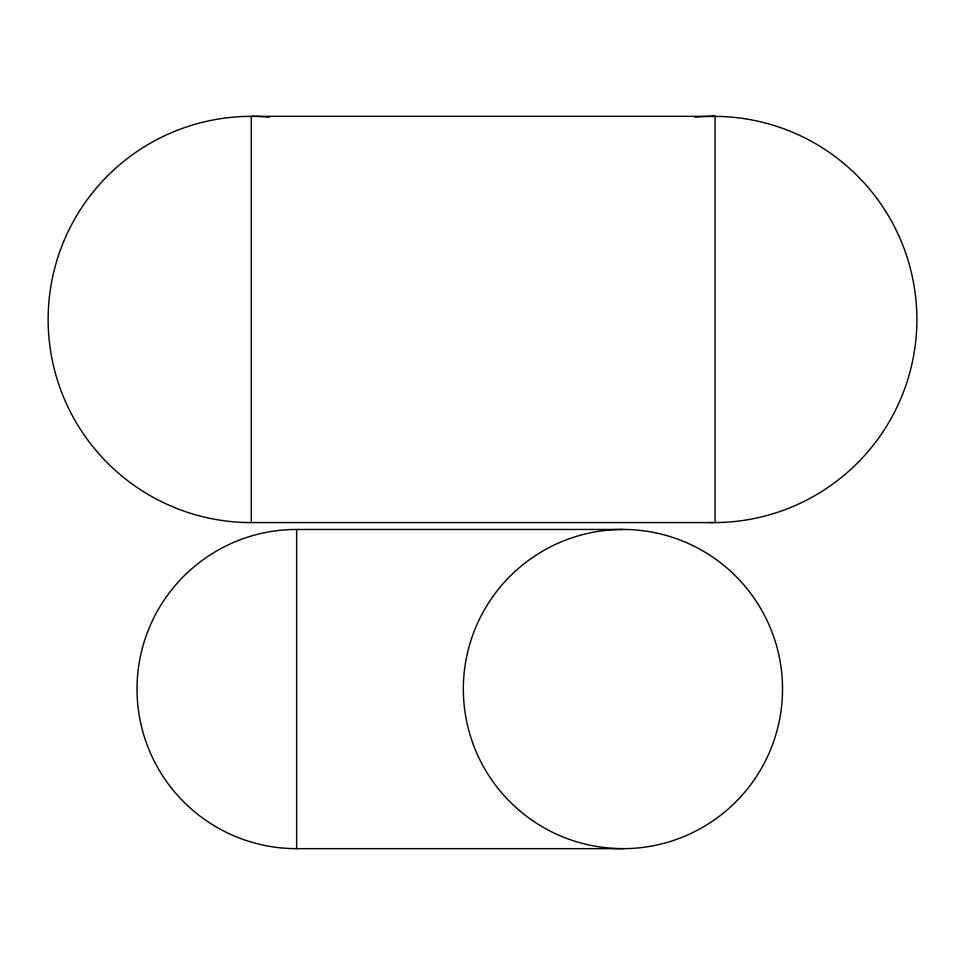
<?xml version="1.0" encoding="UTF-8"?>
<svg xmlns="http://www.w3.org/2000/svg" width="965" height="965" viewBox="0 0 965 965"><rect width="100%" height="100%" fill="white"/><g stroke="black" fill="none" stroke-linecap="round" stroke-linejoin="round"><path stroke-width="1.45" d="M712.387 116.355L713.569 116.343M715.005 522.584L715.089 522.584A203.157 203.157 0 0 0 914.591 349.849A203.12 203.12 0 0 0 695.21 117.199M251.467 522.584L715.089 522.584L715.089 116.355L713.738 116.343M715.089 116.343L251.262 116.343L251.262 522.584A203.12 203.12 0 0 1 48.334 310.501A203.12 203.12 0 0 1 269.175 117.139M622.932 848.657L296.629 848.657A159.599 159.599 0 0 1 137.03 689.058A159.599 159.599 0 0 1 296.629 529.459L622.932 529.459M296.629 529.459L296.629 848.657M713.063 522.584A203.12 203.12 0 0 1 709.251 522.535M533.03 820.925A159.599 159.599 0 0 0 782.084 700.976A159.599 159.599 0 0 0 553.681 545.261A159.599 159.599 0 0 0 533.03 820.925"/></g></svg>
